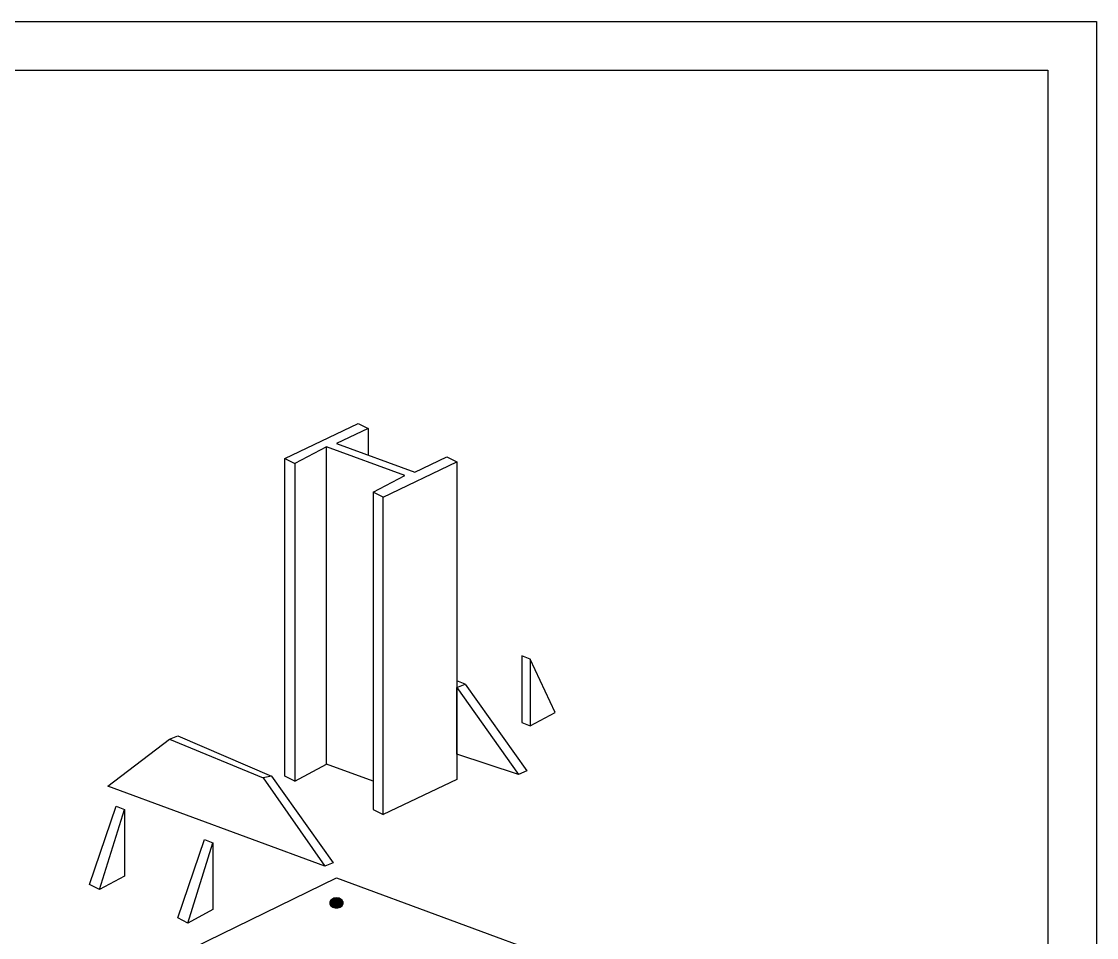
# Model space of a CAD drawing. Extents: x 0 to 420, y 0 to 297.
# Drawn here: x 309.8 to 420, y 203.1 to 297 of the extents above; entities that cross this region are included whole.
import ezdxf

# ---------------------------------------------------------------- set-up
doc = ezdxf.new("R2010")
doc.units = 0
doc.header["$MEASUREMENT"] = 0
doc.layers.add('ИЗОМЕТРИЯ', color=7, linetype='CONTINUOUS')
doc.layers.add('ШТАМП_РАМКА', color=7, linetype='CONTINUOUS')

# ---------------------------------------------------------------- blocks, each defined once
blk = doc.blocks.new('*U14')
at = {"layer": 'ИЗОМЕТРИЯ'}
for points in [[(341.4, 206.59), (341.39, 206.73), (341.4, 206.74)], [(341.39, 206.6), (341.39, 206.72), (341.39, 206.73)], [(341.39, 206.6), (341.39, 206.73), (341.4, 206.59)], [(341.39, 206.61), (341.39, 206.7), (341.39, 206.72)], [(341.39, 206.61), (341.39, 206.72), (341.39, 206.6)], [(341.39, 206.63), (341.39, 206.69), (341.39, 206.7)], [(341.39, 206.63), (341.39, 206.7), (341.39, 206.61)], [(341.39, 206.64), (341.39, 206.68), (341.39, 206.69)], [(341.39, 206.64), (341.39, 206.69), (341.39, 206.63)], [(341.39, 206.65), (341.39, 206.66), (341.39, 206.68)], [(341.39, 206.65), (341.39, 206.68), (341.39, 206.64)], [(341.41, 206.55), (341.4, 206.77), (341.41, 206.78)], [(341.4, 206.56), (341.4, 206.75), (341.4, 206.77)], [(341.4, 206.56), (341.4, 206.77), (341.41, 206.55)], [(341.4, 206.57), (341.4, 206.74), (341.4, 206.75)], [(341.4, 206.57), (341.4, 206.75), (341.4, 206.56)], [(341.4, 206.59), (341.4, 206.74), (341.4, 206.57)], [(341.42, 206.52), (341.41, 206.79), (341.42, 206.8)], [(341.41, 206.54), (341.41, 206.78), (341.41, 206.79)], [(341.41, 206.54), (341.41, 206.79), (341.42, 206.52)], [(341.41, 206.55), (341.41, 206.78), (341.41, 206.54)], [(341.43, 206.5), (341.42, 206.82), (341.43, 206.83)], [(341.42, 206.51), (341.42, 206.8), (341.42, 206.82)], [(341.42, 206.51), (341.42, 206.82), (341.43, 206.5)], [(341.42, 206.52), (341.42, 206.8), (341.42, 206.51)], [(341.44, 206.47), (341.43, 206.84), (341.44, 206.85)], [(341.43, 206.49), (341.43, 206.83), (341.43, 206.84)], [(341.43, 206.49), (341.43, 206.84), (341.44, 206.47)], [(341.43, 206.5), (341.43, 206.83), (341.43, 206.49)], [(341.45, 206.45), (341.44, 206.87), (341.45, 206.88)], [(341.44, 206.46), (341.44, 206.85), (341.44, 206.87)], [(341.44, 206.46), (341.44, 206.87), (341.45, 206.45)], [(341.44, 206.47), (341.44, 206.85), (341.44, 206.46)], [(341.46, 206.44), (341.45, 206.88), (341.46, 206.89)], [(341.45, 206.45), (341.45, 206.88), (341.46, 206.44)], [(341.47, 206.43), (341.46, 206.89), (341.47, 206.9)], [(341.46, 206.44), (341.46, 206.89), (341.47, 206.43)], [(341.48, 206.4), (341.47, 206.91), (341.48, 206.92)], [(341.47, 206.42), (341.47, 206.9), (341.47, 206.91)], [(341.47, 206.42), (341.47, 206.91), (341.48, 206.4)], [(341.47, 206.43), (341.47, 206.9), (341.47, 206.42)], [(341.49, 206.39), (341.48, 206.92), (341.49, 206.93)], [(341.48, 206.4), (341.48, 206.92), (341.49, 206.39)], [(341.5, 206.38), (341.49, 206.93), (341.5, 206.95)], [(341.49, 206.39), (341.49, 206.93), (341.5, 206.38)], [(341.51, 206.37), (341.5, 206.95), (341.51, 206.96)], [(341.5, 206.38), (341.5, 206.95), (341.51, 206.37)], [(341.52, 206.36), (341.51, 206.96), (341.52, 206.97)], [(341.51, 206.37), (341.51, 206.96), (341.52, 206.36)], [(341.53, 206.35), (341.52, 206.97), (341.53, 206.98)], [(341.52, 206.36), (341.52, 206.97), (341.53, 206.35)], [(341.54, 206.34), (341.53, 206.98), (341.54, 206.99)], [(341.53, 206.35), (341.53, 206.98), (341.54, 206.34)], [(341.55, 206.33), (341.54, 206.99), (341.55, 207)], [(341.54, 206.34), (341.54, 206.99), (341.55, 206.33)], [(341.56, 206.32), (341.55, 207), (341.56, 207.01)], [(341.55, 206.33), (341.55, 207), (341.56, 206.32)], [(341.58, 206.31), (341.56, 207.01), (341.58, 207.02)], [(341.56, 206.32), (341.56, 207.01), (341.58, 206.31)], [(341.59, 206.3), (341.58, 207.02), (341.59, 207.03)], [(341.58, 206.31), (341.58, 207.02), (341.59, 206.3)], [(341.6, 206.29), (341.59, 207.03), (341.6, 207.04)], [(341.59, 206.3), (341.59, 207.03), (341.6, 206.29)], [(341.6, 206.29), (341.6, 207.04), (341.61, 206.28)], [(341.61, 206.28), (341.6, 207.04), (341.61, 207.04)], [(341.63, 206.28), (341.61, 207.04), (341.63, 207.05)], [(341.61, 206.28), (341.61, 207.04), (341.63, 206.28)], [(341.64, 206.27), (341.63, 207.05), (341.64, 207.06)], [(341.63, 206.28), (341.63, 207.05), (341.64, 206.27)], [(341.65, 206.26), (341.64, 207.06), (341.65, 207.07)], [(341.64, 206.27), (341.64, 207.06), (341.65, 206.26)], [(341.67, 206.25), (341.65, 207.07), (341.67, 207.08)], [(341.65, 206.26), (341.65, 207.07), (341.67, 206.25)], [(341.67, 206.25), (341.67, 207.08), (341.68, 206.24)], [(341.68, 206.24), (341.67, 207.08), (341.68, 207.08)], [(341.7, 206.24), (341.68, 207.08), (341.7, 207.09)], [(341.68, 206.24), (341.68, 207.08), (341.7, 206.24)], [(341.71, 206.23), (341.7, 207.09), (341.71, 207.1)], [(341.7, 206.24), (341.7, 207.09), (341.71, 206.23)], [(341.72, 206.22), (341.71, 207.1), (341.72, 207.11)], [(341.71, 206.23), (341.71, 207.1), (341.72, 206.22)], [(341.72, 206.22), (341.72, 207.11), (341.74, 206.22)], [(341.74, 206.22), (341.72, 207.11), (341.74, 207.11)], [(341.75, 206.21), (341.74, 207.11), (341.75, 207.12)], [(341.74, 206.22), (341.74, 207.11), (341.75, 206.21)], [(341.75, 206.21), (341.75, 207.12), (341.77, 206.2)], [(341.77, 206.2), (341.75, 207.12), (341.77, 207.12)], [(341.79, 206.2), (341.77, 207.12), (341.79, 207.13)], [(341.77, 206.2), (341.77, 207.12), (341.79, 206.2)], [(341.8, 206.19), (341.79, 207.13), (341.8, 207.14)], [(341.79, 206.2), (341.79, 207.13), (341.8, 206.19)], [(341.8, 206.19), (341.8, 207.14), (341.82, 206.19)], [(341.82, 206.19), (341.8, 207.14), (341.82, 207.14)], [(341.82, 206.19), (341.82, 207.14), (341.83, 206.18)], [(341.83, 206.18), (341.82, 207.14), (341.83, 207.14)], [(341.85, 206.18), (341.83, 207.14), (341.85, 207.15)], [(341.83, 206.18), (341.83, 207.14), (341.85, 206.18)], [(341.85, 206.18), (341.85, 207.15), (341.87, 206.17)], [(341.87, 206.17), (341.85, 207.15), (341.87, 207.15)], [(341.88, 206.17), (341.87, 207.15), (341.88, 207.16)], [(341.87, 206.17), (341.87, 207.15), (341.88, 206.17)], [(341.88, 206.17), (341.88, 207.16), (341.9, 206.17)], [(341.9, 206.17), (341.88, 207.16), (341.9, 207.16)], [(341.9, 206.17), (341.9, 207.16), (341.92, 206.16)], [(341.92, 206.16), (341.9, 207.16), (341.92, 207.16)], [(341.93, 206.16), (341.92, 207.16), (341.93, 207.17)], [(341.92, 206.16), (341.92, 207.16), (341.93, 206.16)], [(341.93, 206.16), (341.93, 207.17), (341.95, 206.16)], [(341.95, 206.16), (341.93, 207.17), (341.95, 207.17)], [(341.95, 206.16), (341.95, 207.17), (341.97, 206.16)], [(341.97, 206.16), (341.95, 207.17), (341.97, 207.17)], [(341.97, 206.16), (341.97, 207.17), (341.98, 206.16)], [(341.98, 206.16), (341.97, 207.17), (341.98, 207.17)], [(341.98, 206.16), (341.98, 207.17), (342, 206.15)], [(342, 206.15), (341.98, 207.17), (342, 207.17)], [(342.02, 206.15), (342, 207.17), (342.02, 207.18)], [(342, 206.15), (342, 207.17), (342.02, 206.15)], [(342.02, 206.15), (342.02, 207.18), (342.04, 206.15)], [(342.04, 206.15), (342.02, 207.18), (342.04, 207.18)], [(342.04, 206.15), (342.04, 207.18), (342.05, 206.15)], [(342.05, 206.15), (342.04, 207.18), (342.05, 207.18)], [(342.05, 206.15), (342.05, 207.18), (342.07, 206.15)], [(342.07, 206.15), (342.05, 207.18), (342.07, 207.18)]]:
    blk.add_solid(points, dxfattribs=at)
at = {"layer": 'ИЗОМЕТРИЯ', "extrusion": (0, 0, -1)}
for points in [[(-342.07, 206.15), (-342.07, 207.18), (-342.09, 206.15)], [(-342.09, 206.15), (-342.07, 207.18), (-342.09, 207.18)], [(-342.09, 206.15), (-342.09, 207.18), (-342.1, 206.15)], [(-342.1, 206.15), (-342.09, 207.18), (-342.1, 207.18)], [(-342.1, 206.15), (-342.1, 207.18), (-342.12, 206.15)], [(-342.12, 206.15), (-342.1, 207.18), (-342.12, 207.18)], [(-342.12, 206.15), (-342.12, 207.18), (-342.14, 206.15)], [(-342.14, 206.15), (-342.12, 207.18), (-342.14, 207.18)], [(-342.14, 206.15), (-342.14, 207.18), (-342.16, 206.15)], [(-342.16, 206.15), (-342.14, 207.18), (-342.16, 207.17)], [(-342.16, 206.15), (-342.16, 207.17), (-342.17, 206.16)], [(-342.17, 206.16), (-342.16, 207.17), (-342.17, 207.17)], [(-342.17, 206.16), (-342.17, 207.17), (-342.19, 206.16)], [(-342.19, 206.16), (-342.17, 207.17), (-342.19, 207.17)], [(-342.19, 206.16), (-342.19, 207.17), (-342.21, 206.16)], [(-342.21, 206.16), (-342.19, 207.17), (-342.21, 207.17)], [(-342.21, 206.16), (-342.21, 207.17), (-342.22, 206.16)], [(-342.22, 206.16), (-342.21, 207.17), (-342.22, 207.17)], [(-342.22, 206.16), (-342.22, 207.17), (-342.24, 206.17)], [(-342.24, 206.17), (-342.22, 207.17), (-342.24, 207.16)], [(-342.24, 206.17), (-342.24, 207.16), (-342.26, 206.17)], [(-342.26, 206.17), (-342.24, 207.16), (-342.26, 207.16)], [(-342.26, 206.17), (-342.26, 207.16), (-342.27, 206.17)], [(-342.27, 206.17), (-342.26, 207.16), (-342.27, 207.16)], [(-342.27, 206.17), (-342.27, 207.16), (-342.29, 206.18)], [(-342.29, 206.18), (-342.27, 207.16), (-342.29, 207.15)], [(-342.29, 206.18), (-342.29, 207.15), (-342.31, 206.18)], [(-342.31, 206.18), (-342.29, 207.15), (-342.31, 207.15)], [(-342.31, 206.18), (-342.31, 207.15), (-342.32, 206.19)], [(-342.32, 206.19), (-342.31, 207.15), (-342.32, 207.14)], [(-342.32, 206.19), (-342.32, 207.14), (-342.34, 206.19)], [(-342.34, 206.19), (-342.32, 207.14), (-342.34, 207.14)], [(-342.34, 206.19), (-342.34, 207.14), (-342.36, 206.2)], [(-342.36, 206.2), (-342.34, 207.14), (-342.36, 207.13)], [(-342.36, 206.2), (-342.36, 207.13), (-342.37, 206.2)], [(-342.37, 206.2), (-342.36, 207.13), (-342.37, 207.13)], [(-342.37, 206.2), (-342.37, 207.13), (-342.39, 206.21)], [(-342.39, 206.21), (-342.37, 207.13), (-342.39, 207.12)], [(-342.39, 206.21), (-342.39, 207.12), (-342.4, 206.21)], [(-342.4, 206.21), (-342.39, 207.12), (-342.4, 207.12)], [(-342.4, 206.21), (-342.4, 207.12), (-342.42, 206.22)], [(-342.42, 206.22), (-342.4, 207.12), (-342.42, 207.11)], [(-342.42, 206.22), (-342.42, 207.11), (-342.43, 206.23)], [(-342.43, 206.23), (-342.42, 207.11), (-342.43, 207.1)], [(-342.43, 206.23), (-342.43, 207.1), (-342.45, 206.23)], [(-342.45, 206.23), (-342.43, 207.1), (-342.45, 207.1)], [(-342.45, 206.23), (-342.45, 207.1), (-342.46, 206.24)], [(-342.46, 206.24), (-342.45, 207.1), (-342.46, 207.09)], [(-342.46, 206.24), (-342.46, 207.09), (-342.47, 206.25)], [(-342.47, 206.25), (-342.46, 207.09), (-342.47, 207.08)], [(-342.47, 206.25), (-342.47, 207.08), (-342.49, 206.26)], [(-342.49, 206.26), (-342.47, 207.08), (-342.49, 207.07)], [(-342.49, 206.26), (-342.49, 207.07), (-342.5, 206.26)], [(-342.5, 206.26), (-342.49, 207.07), (-342.5, 207.07)], [(-342.5, 206.26), (-342.5, 207.07), (-342.52, 206.27)], [(-342.52, 206.27), (-342.5, 207.07), (-342.52, 207.06)], [(-342.52, 206.27), (-342.52, 207.06), (-342.53, 206.28)], [(-342.53, 206.28), (-342.52, 207.06), (-342.53, 207.05)], [(-342.53, 206.28), (-342.53, 207.05), (-342.54, 206.29)], [(-342.54, 206.29), (-342.53, 207.05), (-342.54, 207.04)], [(-342.54, 206.29), (-342.54, 207.04), (-342.55, 206.3)], [(-342.55, 206.3), (-342.54, 207.04), (-342.55, 207.03)], [(-342.55, 206.3), (-342.55, 207.03), (-342.57, 206.31)], [(-342.57, 206.31), (-342.55, 207.03), (-342.57, 207.02)], [(-342.57, 206.31), (-342.57, 207.02), (-342.58, 206.32)], [(-342.58, 206.32), (-342.57, 207.02), (-342.58, 207.01)], [(-342.58, 206.32), (-342.58, 207.01), (-342.59, 206.33)], [(-342.59, 206.33), (-342.58, 207.01), (-342.59, 207)], [(-342.59, 206.33), (-342.59, 207), (-342.6, 206.34)], [(-342.6, 206.34), (-342.59, 207), (-342.6, 206.99)], [(-342.6, 206.34), (-342.6, 206.99), (-342.61, 206.35)], [(-342.61, 206.35), (-342.6, 206.99), (-342.61, 206.98)], [(-342.61, 206.35), (-342.61, 206.98), (-342.62, 206.36)], [(-342.62, 206.36), (-342.61, 206.98), (-342.62, 206.97)], [(-342.62, 206.36), (-342.62, 206.97), (-342.63, 206.37)], [(-342.63, 206.37), (-342.62, 206.97), (-342.63, 206.96)], [(-342.63, 206.37), (-342.63, 206.96), (-342.64, 206.38)], [(-342.64, 206.38), (-342.63, 206.96), (-342.64, 206.95)], [(-342.64, 206.38), (-342.64, 206.95), (-342.65, 206.39)], [(-342.65, 206.39), (-342.64, 206.95), (-342.65, 206.94)], [(-342.65, 206.39), (-342.65, 206.94), (-342.66, 206.4)], [(-342.66, 206.4), (-342.65, 206.94), (-342.66, 206.93)], [(-342.66, 206.4), (-342.66, 206.93), (-342.67, 206.41)], [(-342.67, 206.41), (-342.66, 206.93), (-342.67, 206.92)], [(-342.67, 206.41), (-342.67, 206.92), (-342.68, 206.42)], [(-342.68, 206.42), (-342.67, 206.92), (-342.68, 206.91)], [(-342.68, 206.42), (-342.68, 206.91), (-342.69, 206.43)], [(-342.69, 206.43), (-342.68, 206.91), (-342.69, 206.9)], [(-342.69, 206.43), (-342.69, 206.9), (-342.69, 206.44)], [(-342.69, 206.44), (-342.69, 206.9), (-342.69, 206.88)], [(-342.69, 206.44), (-342.69, 206.88), (-342.7, 206.46)], [(-342.7, 206.46), (-342.69, 206.88), (-342.7, 206.87)], [(-342.7, 206.46), (-342.7, 206.87), (-342.71, 206.47)], [(-342.71, 206.47), (-342.7, 206.87), (-342.71, 206.86)], [(-342.71, 206.47), (-342.71, 206.86), (-342.71, 206.48)], [(-342.71, 206.48), (-342.71, 206.86), (-342.71, 206.85)], [(-342.71, 206.48), (-342.71, 206.85), (-342.72, 206.49)], [(-342.72, 206.49), (-342.71, 206.85), (-342.72, 206.84)], [(-342.72, 206.49), (-342.72, 206.84), (-342.73, 206.5)], [(-342.73, 206.5), (-342.72, 206.84), (-342.73, 206.82)], [(-342.73, 206.5), (-342.73, 206.82), (-342.73, 206.52)], [(-342.73, 206.52), (-342.73, 206.82), (-342.73, 206.81)], [(-342.73, 206.52), (-342.73, 206.81), (-342.73, 206.53)], [(-342.73, 206.53), (-342.73, 206.81), (-342.73, 206.8)], [(-342.73, 206.53), (-342.73, 206.8), (-342.74, 206.54)], [(-342.74, 206.54), (-342.73, 206.8), (-342.74, 206.79)], [(-342.74, 206.54), (-342.74, 206.79), (-342.74, 206.55)], [(-342.74, 206.55), (-342.74, 206.79), (-342.74, 206.77)], [(-342.74, 206.55), (-342.74, 206.77), (-342.75, 206.57)], [(-342.75, 206.57), (-342.74, 206.77), (-342.75, 206.76)], [(-342.75, 206.57), (-342.75, 206.76), (-342.75, 206.58)], [(-342.75, 206.58), (-342.75, 206.76), (-342.75, 206.75)], [(-342.75, 206.58), (-342.75, 206.75), (-342.75, 206.59)], [(-342.75, 206.59), (-342.75, 206.75), (-342.75, 206.74)], [(-342.75, 206.59), (-342.75, 206.74), (-342.75, 206.61)], [(-342.75, 206.61), (-342.75, 206.74), (-342.75, 206.72)], [(-342.75, 206.61), (-342.75, 206.72), (-342.76, 206.62)], [(-342.76, 206.62), (-342.75, 206.72), (-342.76, 206.71)], [(-342.76, 206.62), (-342.76, 206.71), (-342.76, 206.63)], [(-342.76, 206.63), (-342.76, 206.71), (-342.76, 206.7)], [(-342.76, 206.63), (-342.76, 206.7), (-342.76, 206.64)], [(-342.76, 206.64), (-342.76, 206.7), (-342.76, 206.68)], [(-342.76, 206.64), (-342.76, 206.68), (-342.76, 206.66)], [(-342.76, 206.66), (-342.76, 206.68), (-342.76, 206.67)]]:
    blk.add_solid(points, dxfattribs=at)

msp = doc.modelspace()

# ---------------------------------------------------------------- linework, layer by layer
at = {"layer": 'ИЗОМЕТРИЯ', "linetype": 'Continuous'}
for p, q in [((336.767313, 252.2), (344.299562, 255.794938)), ((344.299562, 255.794938), (345.326687, 255.281375)), ((345.326687, 255.281375), (342.074125, 253.740687)), ((345.326687, 255.281375), (345.326687, 252.542375)), ((342.074125, 253.740687), (350.119937, 250.8305)), ((341.047, 253.398312), (337.794437, 251.686437)), ((341.047, 220.872687), (341.047, 253.398312)), ((349.092812, 250.488125), (341.047, 253.398312)), ((336.767313, 219.674375), (336.767313, 252.2)), ((336.767313, 252.2), (337.794437, 251.686437)), ((337.794437, 251.686437), (337.794437, 219.160812)), ((346.867375, 248.262687), (354.399625, 251.857625)), ((350.119937, 250.8305), (353.3725, 252.371187)), ((353.3725, 252.371187), (354.399625, 251.857625)), ((354.399625, 251.857625), (354.399625, 219.332)), ((345.84025, 248.77625), (349.092812, 250.488125)), ((346.867375, 248.262687), (345.84025, 248.77625)), ((345.84025, 248.77625), (345.84025, 216.250625)), ((346.867375, 215.737062), (346.867375, 248.262687)), ((361.931875, 231.6575), (361.075937, 231.999875)), ((361.075937, 231.999875), (361.075937, 225.152375)), ((364.499687, 226.1795), (361.931875, 231.6575)), ((361.931875, 231.6575), (361.931875, 224.81)), ((355.255563, 229.089687), (354.399625, 229.432062)), ((354.399625, 228.747312), (355.255563, 229.089687)), ((354.399625, 228.747312), (360.733563, 219.845562)), ((354.399625, 221.899813), (354.399625, 228.747312)), ((355.255563, 229.089687), (361.5895, 220.187937)), ((361.931875, 224.81), (364.499687, 226.1795)), ((361.075937, 225.152375), (361.931875, 224.81)), ((324.955375, 223.4405), (325.811312, 223.782875)), ((325.811312, 223.782875), (335.397812, 219.674375)), ((318.621437, 218.64725), (324.955375, 223.4405)), ((324.955375, 223.4405), (334.541875, 219.503187)), ((360.733563, 219.845562), (354.399625, 221.899813)), ((337.794437, 219.160812), (341.047, 220.872687)), ((345.84025, 219.160812), (341.047, 220.872687)), ((335.397812, 219.674375), (334.541875, 219.503187)), ((334.541875, 219.503187), (340.875812, 210.43025)), ((335.397812, 219.674375), (341.73175, 210.772625)), ((337.794437, 219.160812), (336.767313, 219.674375)), ((361.5895, 220.187937), (360.733563, 219.845562)), ((340.875812, 210.43025), (318.621437, 218.64725)), ((354.399625, 219.332), (346.867375, 215.737062)), ((316.738375, 208.547187), (319.477375, 216.593)), ((317.7655, 208.033625), (320.333312, 216.250625)), ((319.477375, 216.593), (320.333312, 216.250625)), ((320.333312, 216.250625), (320.333312, 209.403125)), ((345.84025, 216.250625), (346.867375, 215.737062)), ((325.811312, 205.123437), (328.550312, 213.16925)), ((326.838438, 204.609875), (329.40625, 212.826875)), ((328.550312, 213.16925), (329.40625, 212.826875)), ((329.40625, 212.826875), (329.40625, 205.979375)), ((341.73175, 210.772625), (340.875812, 210.43025)), ((317.7655, 208.033625), (316.738375, 208.547187)), ((320.333312, 209.403125), (317.7655, 208.033625)), ((323.072312, 199.987812), (342.074125, 209.231937)), ((342.074125, 209.231937), (369.977688, 198.960687)), ((326.838438, 204.609875), (325.811312, 205.123437)), ((329.40625, 205.979375), (326.838438, 204.609875))]:
    msp.add_line(p, q, dxfattribs=at)
at = {"layer": 'ИЗОМЕТРИЯ'}
msp.add_lwpolyline([(341.389375, 206.664125), (341.402532, 206.563934), (341.441498, 206.467593), (341.504776, 206.378805), (341.589934, 206.300981), (341.693698, 206.237113), (341.812082, 206.189655), (341.940537, 206.16043), (342.074125, 206.150563), (342.207713, 206.16043), (342.336167, 206.189655), (342.454552, 206.237113), (342.558316, 206.300981), (342.643474, 206.378805), (342.706751, 206.467593), (342.745718, 206.563934), (342.758875, 206.664125), (342.745718, 206.764316), (342.706752, 206.860657), (342.643474, 206.949445), (342.558316, 207.027268), (342.454552, 207.091137), (342.336168, 207.138595), (342.207713, 207.16782), (342.074125, 207.177687), (341.940537, 207.16782), (341.812083, 207.138595), (341.693698, 207.091137), (341.589934, 207.027269), (341.504776, 206.949445), (341.441499, 206.860657), (341.402532, 206.764316), (341.389375, 206.664125)], dxfattribs=at)
at = {"layer": 'ШТАМП_РАМКА', "linetype": 'Continuous'}
for p, q in [((0, 297), (420, 297)), ((420, 297), (420, 0)), ((20, 292), (415, 292)), ((415, 292), (415, 5))]:
    msp.add_line(p, q, dxfattribs=at)

# ---------------------------------------------------------------- block references
at = {"layer": 'ИЗОМЕТРИЯ'}
msp.add_blockref('*U14', (0, 0), dxfattribs=at)

doc.saveas('drawing.dxf')
